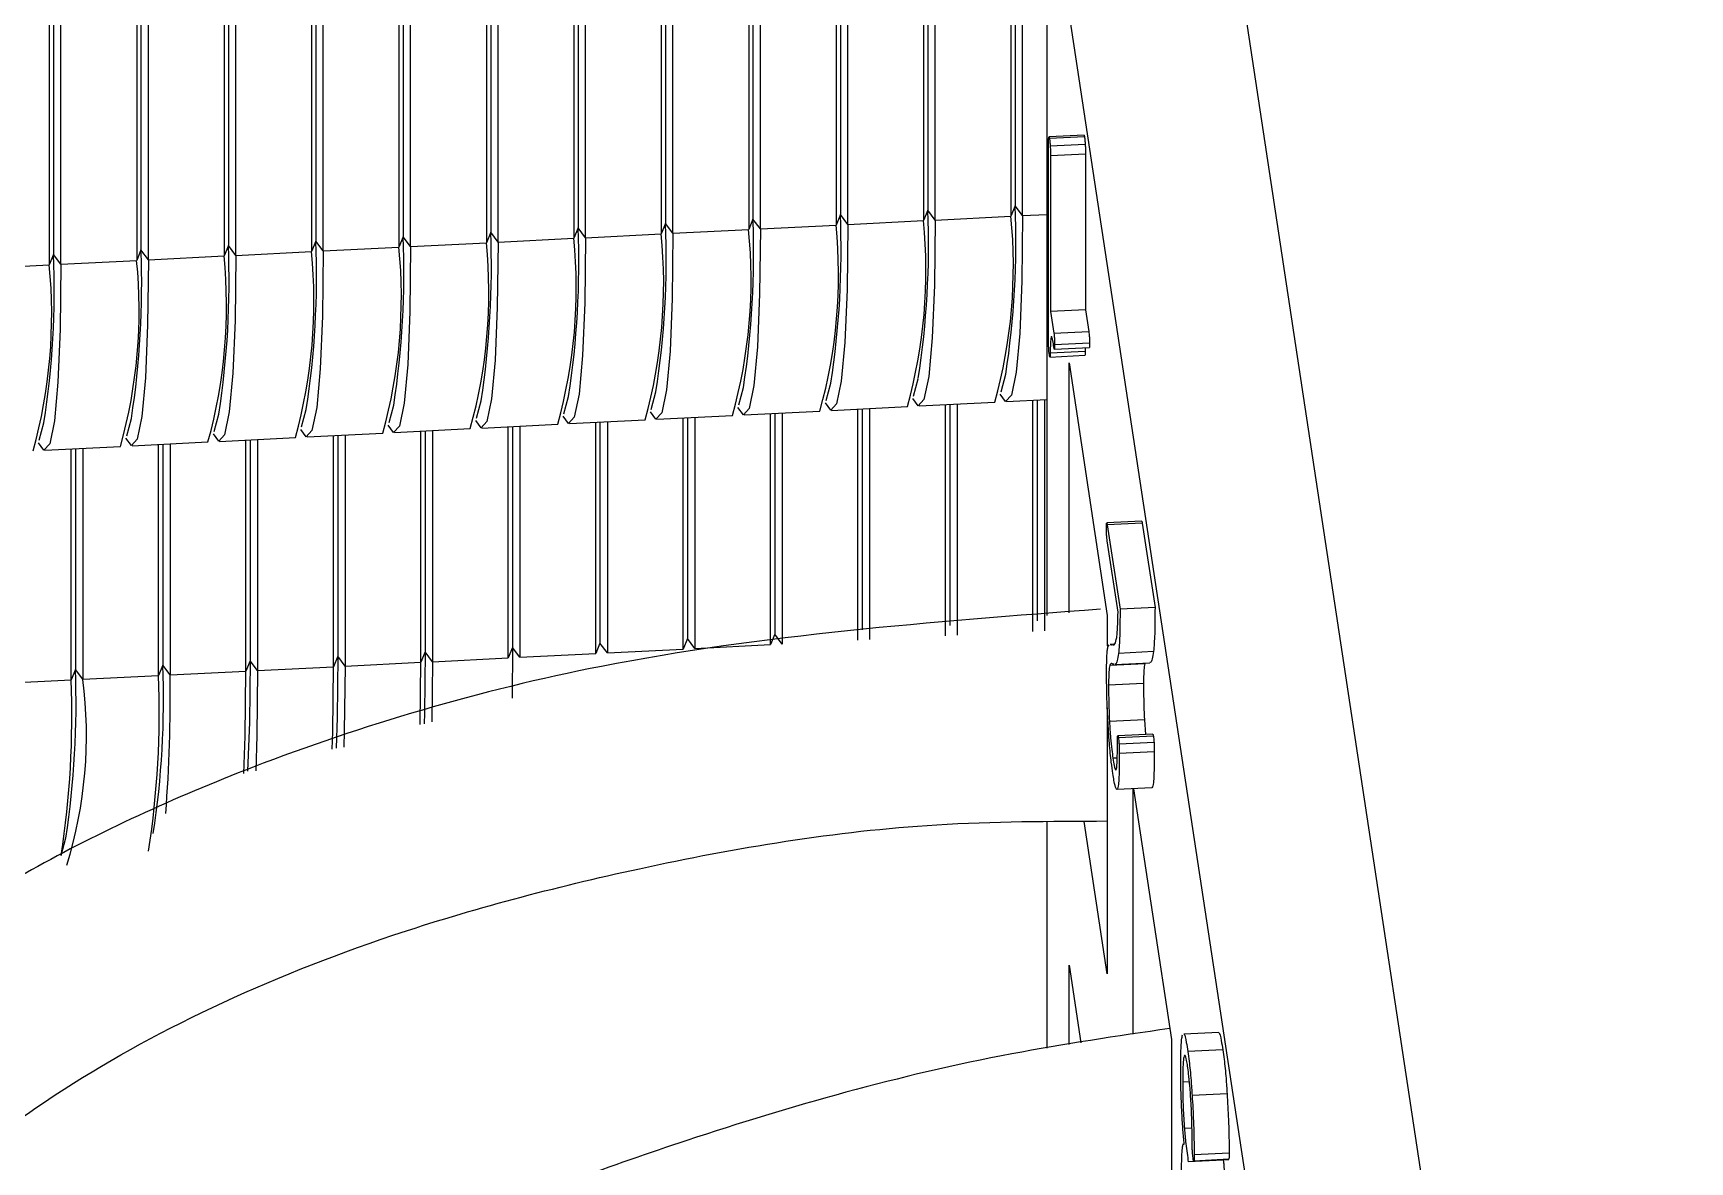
# Model space of a CAD drawing. Header units: millimetres. Extents: x 334 to 3694, y 0 to 2376.
# Drawn here: x 2543.58 to 2549.24, y 1106.38 to 1110.24 of the extents above; entities that cross this region are included whole.
import ezdxf

# ---------------------------------------------------------------- set-up
doc = ezdxf.new("R2010")
doc.units = ezdxf.units.MM
doc.header["$LTSCALE"] = 3
doc.layers.add('1_외형선', color=7, linetype='Continuous', lineweight=25)

msp = doc.modelspace()

# ---------------------------------------------------------------- linework, layer by layer
at = {"layer": '1_외형선'}
for p, q in [((2546.9197, 1126.7598), (2546.9197, 1109.6125)), ((2546.9595, 1109.6145), (2546.9595, 1126.7619)), ((2546.0231, 1126.7146), (2546.0231, 1109.5672)), ((2546.063, 1109.5692), (2546.063, 1126.7166)), ((2546.322, 1126.7297), (2546.322, 1109.5823)), ((2546.3618, 1109.5843), (2546.3618, 1126.7317)), ((2546.6208, 1126.7447), (2546.6208, 1109.5974)), ((2546.6607, 1109.5994), (2546.6607, 1126.7468)), ((2544.8277, 1126.6542), (2544.8277, 1109.5068)), ((2544.8675, 1109.5088), (2544.8675, 1126.6562)), ((2545.1265, 1126.6693), (2545.1265, 1109.5219)), ((2545.1664, 1109.5239), (2545.1664, 1126.6713)), ((2545.4254, 1126.6844), (2545.4254, 1109.537)), ((2545.4652, 1109.539), (2545.4652, 1126.6864)), ((2545.7243, 1126.6995), (2545.7243, 1109.5521)), ((2545.7641, 1109.5541), (2545.7641, 1126.7015)), ((2543.6322, 1126.5938), (2543.6322, 1109.4465)), ((2543.6721, 1109.4485), (2543.6721, 1126.5958)), ((2543.9311, 1126.6089), (2543.9311, 1109.4615)), ((2543.971, 1109.4636), (2543.971, 1126.6109)), ((2544.23, 1126.624), (2544.23, 1109.4766)), ((2544.2698, 1109.4787), (2544.2698, 1126.626)), ((2544.5288, 1126.6391), (2544.5288, 1109.4917)), ((2544.5687, 1109.4937), (2544.5687, 1126.6411)), ((2546.0378, 1126.4246), (2546.0378, 1109.6027)), ((2546.3367, 1126.4397), (2546.3367, 1109.6178)), ((2546.6355, 1126.4548), (2546.6355, 1109.6329)), ((2546.9344, 1126.4699), (2546.9344, 1109.648)), ((2544.8424, 1126.3642), (2544.8424, 1109.5423)), ((2545.1412, 1126.3793), (2545.1412, 1109.5574)), ((2545.4401, 1126.3944), (2545.4401, 1109.5725)), ((2545.739, 1126.4095), (2545.739, 1109.5876)), ((2543.9458, 1126.319), (2543.9458, 1109.4971)), ((2544.2447, 1126.334), (2544.2447, 1109.5122)), ((2544.5435, 1126.3491), (2544.5435, 1109.5272)), ((2543.6469, 1126.3039), (2543.6469, 1109.482)), ((2547.0425, 1110.8117), (2547.0425, 1108.2485)), ((2548.6427, 1100.253), (2547.0425, 1110.8117)), ((2549.2404, 1100.2832), (2547.6402, 1110.8419)), ((2547.1695, 1109.8899), (2547.05, 1109.8839)), ((2547.1711, 1109.8835), (2547.0516, 1109.8775)), ((2547.0481, 1109.1823), (2547.0481, 1109.8644)), ((2547.1735, 1109.8579), (2547.054, 1109.8519)), ((2547.1745, 1109.8246), (2547.055, 1109.8186)), ((2547.055, 1109.8186), (2547.055, 1109.2871)), ((2547.1745, 1109.8246), (2547.1745, 1109.2931)), ((2546.0378, 1109.6027), (2546.0231, 1109.5672)), ((2546.063, 1109.5692), (2546.0378, 1109.6027)), ((2546.3367, 1109.6178), (2546.322, 1109.5823)), ((2546.3618, 1109.5843), (2546.3367, 1109.6178)), ((2546.6355, 1109.6329), (2546.6208, 1109.5974)), ((2546.6607, 1109.5994), (2546.6355, 1109.6329)), ((2546.6607, 1109.5994), (2546.9197, 1109.6125)), ((2546.9344, 1109.648), (2546.9197, 1109.6125)), ((2546.9595, 1109.6145), (2546.9344, 1109.648)), ((2546.9595, 1109.6145), (2547.0425, 1109.6187)), ((2544.8424, 1109.5423), (2544.8277, 1109.5068)), ((2544.8675, 1109.5088), (2544.8424, 1109.5423)), ((2545.1412, 1109.5574), (2545.1265, 1109.5219)), ((2545.1664, 1109.5239), (2545.1412, 1109.5574)), ((2545.4401, 1109.5725), (2545.4254, 1109.537)), ((2545.4652, 1109.539), (2545.4401, 1109.5725)), ((2545.4652, 1109.539), (2545.7243, 1109.5521)), ((2545.739, 1109.5876), (2545.7243, 1109.5521)), ((2545.7641, 1109.5541), (2545.739, 1109.5876)), ((2545.7641, 1109.5541), (2546.0231, 1109.5672)), ((2546.063, 1109.5692), (2546.322, 1109.5823)), ((2546.3618, 1109.5843), (2546.6208, 1109.5974)), ((2543.9458, 1109.4971), (2543.9311, 1109.4615)), ((2543.971, 1109.4636), (2543.9458, 1109.4971)), ((2544.2447, 1109.5122), (2544.23, 1109.4766)), ((2544.2698, 1109.4787), (2544.2447, 1109.5122)), ((2544.2698, 1109.4787), (2544.5288, 1109.4917)), ((2544.5435, 1109.5272), (2544.5288, 1109.4917)), ((2544.5687, 1109.4937), (2544.5435, 1109.5272)), ((2544.5687, 1109.4937), (2544.8277, 1109.5068)), ((2544.8675, 1109.5088), (2545.1265, 1109.5219)), ((2545.1664, 1109.5239), (2545.4254, 1109.537)), ((2543.3732, 1109.4334), (2543.6322, 1109.4465)), ((2543.6469, 1109.482), (2543.6322, 1109.4465)), ((2543.6721, 1109.4485), (2543.6469, 1109.482)), ((2543.6721, 1109.4485), (2543.9311, 1109.4615)), ((2543.971, 1109.4636), (2544.23, 1109.4766)), ((2547.1745, 1109.2931), (2547.055, 1109.2871)), ((2547.055, 1109.2871), (2547.0663, 1109.2123)), ((2547.1745, 1109.2931), (2547.1859, 1109.2184)), ((2547.0663, 1109.2123), (2547.1859, 1109.2184)), ((2547.1735, 1109.15), (2547.054, 1109.144)), ((2547.0682, 1109.1583), (2547.1877, 1109.1643)), ((2547.1884, 1109.1784), (2547.0689, 1109.1724)), ((2547.1737, 1109.1636), (2547.1735, 1109.15)), ((2547.053, 1109.1313), (2547.1726, 1109.1373)), ((2547.1183, 1109.111), (2547.2491, 1108.2484)), ((2547.1183, 1108.2572), (2547.1183, 1109.111)), ((2546.288, 1108.9827), (2546.304, 1109.0422)), ((2546.5868, 1108.9978), (2546.6029, 1109.0573)), ((2546.8857, 1109.0129), (2546.9017, 1109.0724)), ((2545.0925, 1108.9223), (2545.1086, 1108.9818)), ((2545.3914, 1108.9374), (2545.4074, 1108.9969)), ((2545.6903, 1108.9525), (2545.7063, 1109.012)), ((2545.9891, 1108.9676), (2546.0052, 1109.0271)), ((2546.6056, 1108.964), (2546.8646, 1108.977)), ((2546.9045, 1108.979), (2547.0425, 1108.986)), ((2546.9945, 1108.194), (2546.9945, 1108.9836)), ((2547.0092, 1108.9843), (2547.0092, 1108.2295)), ((2547.0343, 1108.9856), (2547.0343, 1108.196)), ((2543.8971, 1108.862), (2543.9132, 1108.9215)), ((2544.196, 1108.8771), (2544.212, 1108.9366)), ((2544.4948, 1108.8922), (2544.5109, 1108.9516)), ((2544.7937, 1108.9072), (2544.8097, 1108.9667)), ((2545.709, 1108.9187), (2545.968, 1108.9317)), ((2545.799, 1108.1336), (2545.799, 1108.9232)), ((2545.8137, 1108.924), (2545.8137, 1108.1691)), ((2545.8389, 1108.9252), (2545.8389, 1108.1356)), ((2546.0079, 1108.9338), (2546.2669, 1108.9468)), ((2546.0979, 1108.1487), (2546.0979, 1108.9383)), ((2546.1126, 1108.9391), (2546.1126, 1108.1842)), ((2546.1377, 1108.9403), (2546.1377, 1108.1507)), ((2546.3068, 1108.9489), (2546.5658, 1108.9619)), ((2546.3968, 1108.1638), (2546.3968, 1108.9534)), ((2546.4115, 1108.9541), (2546.4115, 1108.1993)), ((2546.4366, 1108.9554), (2546.4366, 1108.1658)), ((2546.6956, 1108.1789), (2546.6956, 1108.9685)), ((2546.7103, 1108.9692), (2546.7103, 1108.2144)), ((2546.7355, 1108.9705), (2546.7355, 1108.1809)), ((2543.5982, 1108.8469), (2543.6143, 1108.9064)), ((2544.5136, 1108.8583), (2544.7726, 1108.8714)), ((2544.6036, 1108.0732), (2544.6036, 1108.8628)), ((2544.6183, 1108.8636), (2544.6183, 1108.1087)), ((2544.6435, 1108.8648), (2544.6435, 1108.0752)), ((2544.8125, 1108.8734), (2545.0715, 1108.8865)), ((2544.9025, 1108.0883), (2544.9025, 1108.8779)), ((2544.9172, 1108.8787), (2544.9172, 1108.1238)), ((2544.9423, 1108.8799), (2544.9423, 1108.0903)), ((2545.1113, 1108.8885), (2545.3703, 1108.9016)), ((2545.2013, 1108.1034), (2545.2013, 1108.893)), ((2545.216, 1108.8938), (2545.216, 1108.1389)), ((2545.2412, 1108.895), (2545.2412, 1108.1054)), ((2545.4102, 1108.9036), (2545.6692, 1108.9167)), ((2545.5002, 1108.1185), (2545.5002, 1108.9081)), ((2545.5149, 1108.9089), (2545.5149, 1108.154)), ((2545.54, 1108.9101), (2545.54, 1108.1205)), ((2543.617, 1108.813), (2543.876, 1108.8261)), ((2543.707, 1108.0279), (2543.707, 1108.8176)), ((2543.7217, 1108.8183), (2543.7217, 1108.0635)), ((2543.7469, 1108.8196), (2543.7469, 1108.03)), ((2543.9159, 1108.8281), (2544.1749, 1108.8412)), ((2544.0059, 1108.043), (2544.0059, 1108.8326)), ((2544.0206, 1108.8334), (2544.0206, 1108.0785)), ((2544.0457, 1108.8347), (2544.0457, 1108.045)), ((2544.2147, 1108.8432), (2544.4738, 1108.8563)), ((2544.3047, 1108.0581), (2544.3047, 1108.8477)), ((2544.3194, 1108.8485), (2544.3194, 1108.0936)), ((2544.3446, 1108.8498), (2544.3446, 1108.0601)), ((2547.3666, 1108.5708), (2547.247, 1108.5647)), ((2547.3683, 1108.5639), (2547.2488, 1108.5579)), ((2547.2488, 1108.5579), (2547.2925, 1108.2692)), ((2547.3683, 1108.5639), (2547.4121, 1108.2753)), ((2547.2857, 1108.2594), (2547.2487, 1108.5036)), ((2547.2491, 1108.2484), (2547.2491, 1108.1448)), ((2547.4121, 1108.2753), (2547.2925, 1108.2692)), ((2546.1126, 1108.1842), (2546.0979, 1108.1487)), ((2546.1377, 1108.1507), (2546.1126, 1108.1842)), ((2545.216, 1108.1389), (2545.2013, 1108.1034)), ((2545.216, 1108.1389), (2545.2145, 1107.9655)), ((2545.2412, 1108.1054), (2545.216, 1108.1389)), ((2545.5149, 1108.154), (2545.5002, 1108.1185)), ((2545.54, 1108.1205), (2545.5149, 1108.154)), ((2545.54, 1108.1205), (2545.799, 1108.1336)), ((2545.8137, 1108.1691), (2545.799, 1108.1336)), ((2545.8389, 1108.1356), (2545.8137, 1108.1691)), ((2545.8389, 1108.1356), (2546.0979, 1108.1487)), ((2547.2513, 1108.1409), (2547.2552, 1108.1477)), ((2547.2717, 1108.1496), (2547.2587, 1108.1489)), ((2547.2638, 1108.1479), (2547.2665, 1108.1479)), ((2544.0206, 1108.0785), (2544.0059, 1108.043)), ((2544.0457, 1108.045), (2544.0206, 1108.0785)), ((2544.3194, 1108.0936), (2544.3047, 1108.0581)), ((2544.3446, 1108.0601), (2544.3194, 1108.0936)), ((2544.3446, 1108.0601), (2544.6036, 1108.0732)), ((2544.6183, 1108.1087), (2544.6036, 1108.0732)), ((2544.6435, 1108.0752), (2544.6183, 1108.1087)), ((2544.6435, 1108.0752), (2544.9025, 1108.0883)), ((2544.9002, 1107.8761), (2544.9025, 1108.0883)), ((2544.9172, 1108.1238), (2544.9025, 1108.0883)), ((2544.9423, 1108.0903), (2544.9172, 1108.1238)), ((2544.9423, 1108.0903), (2544.9402, 1107.8843)), ((2544.9423, 1108.0903), (2545.2013, 1108.1034)), ((2545.2412, 1108.1054), (2545.5002, 1108.1185)), ((2547.3769, 1108.0835), (2547.2573, 1108.0774)), ((2547.2718, 1108.0814), (2547.2685, 1108.0822)), ((2547.2749, 1108.0807), (2547.3945, 1108.0867)), ((2547.4071, 1108.1246), (2547.2876, 1108.1186)), ((2543.448, 1108.0149), (2543.707, 1108.0279)), ((2543.7217, 1108.0635), (2543.707, 1108.0279)), ((2543.7469, 1108.03), (2543.7217, 1108.0635)), ((2543.7469, 1108.03), (2544.0059, 1108.043)), ((2544.0457, 1108.045), (2544.3047, 1108.0581)), ((2547.373, 1108.0163), (2547.2534, 1108.0102)), ((2547.2491, 1107.9325), (2547.2491, 1107.0236)), ((2547.376, 1107.8916), (2547.2565, 1107.8856)), ((2547.376, 1107.8916), (2547.3794, 1107.8416)), ((2547.4045, 1107.8428), (2547.285, 1107.8368)), ((2547.4065, 1107.836), (2547.2869, 1107.83)), ((2547.4087, 1107.8144), (2547.2892, 1107.8084)), ((2547.283, 1107.7611), (2547.2683, 1107.7603)), ((2547.4097, 1107.7828), (2547.2901, 1107.7767)), ((2547.4018, 1107.6591), (2547.2823, 1107.653)), ((2547.338, 1106.817), (2547.338, 1107.6558)), ((2547.3389, 1107.6559), (2547.4687, 1106.7992)), ((2547.0425, 1107.5414), (2547.0425, 1106.7695)), ((2547.2491, 1107.0236), (2547.1702, 1107.5442)), ((2543.673, 1107.4284), (2543.6891, 1107.4879)), ((2547.1183, 1107.0533), (2547.1585, 1106.7882)), ((2547.1183, 1106.7817), (2547.1183, 1107.0533)), ((2547.6308, 1106.8238), (2547.5112, 1106.8177)), ((2547.4687, 1106.7992), (2547.4687, 1105.5744)), ((2547.6439, 1106.764), (2547.5243, 1106.758)), ((2547.5299, 1106.6551), (2547.5068, 1106.6539)), ((2547.6586, 1106.6141), (2547.539, 1106.6081)), ((2547.5384, 1106.4962), (2547.5126, 1106.4949)), ((2547.5096, 1106.4422), (2547.5119, 1106.4419)), ((2547.6454, 1106.3873), (2547.5259, 1106.3813)), ((2547.5443, 1106.3835), (2547.6639, 1106.3896)), ((2547.6646, 1106.3902), (2547.545, 1106.3841)), ((2547.6654, 1106.4114), (2547.5459, 1106.4053)), ((2547.6646, 1106.3902), (2547.6639, 1106.3901))]:
    msp.add_line(p, q, dxfattribs=at)
at = {"layer": '1_외형선', "flags": 128}
for points in [[(2546.6607, 1109.5994), (2546.6582, 1109.377), (2546.6507, 1109.1964), (2546.6386, 1109.0643), (2546.6224, 1108.986), (2546.6026, 1108.9644), (2546.5844, 1108.9893)], [(2546.9595, 1109.6145), (2546.957, 1109.3921), (2546.9496, 1109.2114), (2546.9375, 1109.0794), (2546.9212, 1109.0011), (2546.9014, 1108.9795), (2546.8832, 1109.0044)], [(2545.7641, 1109.5541), (2545.7616, 1109.3317), (2545.7542, 1109.1511), (2545.7421, 1109.019), (2545.7258, 1108.9407), (2545.706, 1108.9191), (2545.6878, 1108.9441)], [(2546.063, 1109.5692), (2546.0605, 1109.3468), (2546.053, 1109.1662), (2546.0409, 1109.0341), (2546.0247, 1108.9558), (2546.0049, 1108.9342), (2545.9866, 1108.9591)], [(2546.3618, 1109.5843), (2546.3593, 1109.3619), (2546.3519, 1109.1813), (2546.3398, 1109.0492), (2546.3235, 1108.9709), (2546.3037, 1108.9493), (2546.2855, 1108.9742)], [(2544.5687, 1109.4937), (2544.5662, 1109.2714), (2544.5587, 1109.0907), (2544.5466, 1108.9587), (2544.5304, 1108.8803), (2544.5106, 1108.8587), (2544.4923, 1108.8837)], [(2544.8675, 1109.5088), (2544.865, 1109.2865), (2544.8576, 1109.1058), (2544.8455, 1108.9738), (2544.8292, 1108.8954), (2544.8094, 1108.8738), (2544.7912, 1108.8988)], [(2545.1664, 1109.5239), (2545.1639, 1109.3016), (2545.1564, 1109.1209), (2545.1444, 1108.9888), (2545.1281, 1108.9105), (2545.1083, 1108.8889), (2545.0901, 1108.9139)], [(2545.4652, 1109.539), (2545.4627, 1109.3167), (2545.4553, 1109.136), (2545.4432, 1109.0039), (2545.427, 1108.9256), (2545.4071, 1108.904), (2545.3889, 1108.929)], [(2543.6721, 1109.4485), (2543.6696, 1109.2261), (2543.6621, 1109.0454), (2543.6501, 1108.9134), (2543.6338, 1108.8351), (2543.614, 1108.8135), (2543.5958, 1108.8384)], [(2543.971, 1109.4636), (2543.9684, 1109.2412), (2543.961, 1109.0605), (2543.9489, 1108.9285), (2543.9327, 1108.8501), (2543.9129, 1108.8285), (2543.8946, 1108.8535)], [(2544.2698, 1109.4787), (2544.2673, 1109.2563), (2544.2599, 1109.0756), (2544.2478, 1108.9436), (2544.2315, 1108.8652), (2544.2117, 1108.8436), (2544.1935, 1108.8686)], [(2544.3194, 1108.0936), (2544.3171, 1107.884), (2544.3105, 1107.7166)], [(2544.5994, 1107.7915), (2544.6011, 1107.8508), (2544.6036, 1108.0732)], [(2544.6183, 1108.1087), (2544.616, 1107.8991), (2544.6126, 1107.7953)], [(2544.6435, 1108.0752), (2544.6409, 1107.8529), (2544.6394, 1107.7981)], [(2544.9172, 1108.1238), (2544.9148, 1107.9141), (2544.9139, 1107.8775)], [(2544.2977, 1107.7077), (2544.3022, 1107.8358), (2544.3047, 1108.0581)], [(2544.3446, 1108.0601), (2544.3421, 1107.8378), (2544.3379, 1107.7175)]]:
    msp.add_lwpolyline(points, dxfattribs=at)
at = {"layer": '1_외형선'}
for centre, radius, start, end in [((2543.0373, 1109.4842), 3.0029, 351.2454, 2.2626), ((2543.3361, 1109.4993), 3.0029, 351.2454, 2.2626), ((2543.635, 1109.5144), 3.0029, 351.2454, 2.2626), ((2545.1906, 1109.4422), 1.7374, 344.47, 5.6238), ((2543.9339, 1109.5294), 3.0029, 351.2454, 2.2626), ((2541.8419, 1109.4238), 3.0029, 351.2454, 2.2626), ((2542.1407, 1109.4389), 3.0029, 351.2454, 2.2626), ((2542.4396, 1109.454), 3.0029, 351.2454, 2.2626), ((2543.9952, 1109.3818), 1.7374, 344.47, 5.6238), ((2542.7384, 1109.4691), 3.0029, 351.2454, 2.2626), ((2544.294, 1109.3969), 1.7374, 344.47, 5.6238), ((2544.5929, 1109.412), 1.7374, 344.47, 5.6238), ((2544.8917, 1109.4271), 1.7374, 344.47, 5.6238), ((2540.9453, 1109.3785), 3.0029, 351.2454, 2.2626), ((2541.2441, 1109.3936), 3.0029, 351.2454, 2.2626), ((2542.7997, 1109.3215), 1.7374, 344.47, 5.6238), ((2541.543, 1109.4087), 3.0029, 351.2454, 2.2626), ((2543.0986, 1109.3366), 1.7374, 344.47, 5.6238), ((2543.3975, 1109.3517), 1.7374, 344.47, 5.6238), ((2543.6963, 1109.3668), 1.7374, 344.47, 5.6238), ((2541.9032, 1109.2762), 1.7374, 344.47, 5.6238), ((2540.6464, 1109.3634), 3.0029, 351.2454, 2.2626), ((2542.202, 1109.2913), 1.7374, 344.47, 5.6238), ((2542.5009, 1109.3064), 1.7374, 344.47, 5.6238), ((2540.9828, 1107.9621), 3.04, 351.3129, 2.1951), ((2540.5815, 1107.9044), 3.128, 351.2454, 2.2626), ((2540.6839, 1107.947), 3.04, 351.3129, 2.1951), ((2542.2731, 1107.8376), 1.4863, 342.6565, 7.4373), ((2540.8803, 1107.9195), 3.128, 351.2454, 2.2626), ((2538.6862, 1107.9807), 5.3599, 355.6264, 0.6884)]:
    msp.add_arc(centre, radius, start, end, dxfattribs=at)
for points, knots in [([(2547.0481, 1109.8644), (2547.0482, 1109.8684), (2547.0482, 1109.8749), (2547.0486, 1109.8811), (2547.049, 1109.8825), (2547.0492, 1109.8832)], [0, 0, 0, 0, 0.4348511, 0.7080219, 1, 1, 1, 1]), ([(2547.05, 1109.8834), (2547.0501, 1109.8835), (2547.0503, 1109.8837), (2547.0509, 1109.8816), (2547.0513, 1109.8789), (2547.0516, 1109.8775)], [0, 0, 0, 0, 0.183745, 0.580511, 1, 1, 1, 1]), ([(2547.1695, 1109.8894), (2547.1696, 1109.8895), (2547.1699, 1109.8897), (2547.1704, 1109.8876), (2547.1709, 1109.8849), (2547.1711, 1109.8835)], [0, 0, 0, 0, 0.183745, 0.580511, 1, 1, 1, 1]), ([(2547.1711, 1109.8835), (2547.1713, 1109.8818), (2547.172, 1109.8767), (2547.1729, 1109.868), (2547.1734, 1109.8605), (2547.1735, 1109.8579)], [0, 0, 0, 0, 0.25275, 0.736635, 1, 1, 1, 1]), ([(2547.0516, 1109.8775), (2547.0518, 1109.8757), (2547.0524, 1109.8707), (2547.0533, 1109.8619), (2547.0538, 1109.8545), (2547.054, 1109.8519)], [0, 0, 0, 0, 0.25275, 0.736635, 1, 1, 1, 1]), ([(2547.054, 1109.8519), (2547.0542, 1109.8489), (2547.0546, 1109.8412), (2547.0549, 1109.8295), (2547.055, 1109.822), (2547.055, 1109.8186)], [0, 0, 0, 0, 0.252774, 0.652123, 1, 1, 1, 1]), ([(2547.1735, 1109.8579), (2547.1737, 1109.8549), (2547.1741, 1109.8472), (2547.1745, 1109.8355), (2547.1745, 1109.8281), (2547.1745, 1109.8246)], [0, 0, 0, 0, 0.252774, 0.652123, 1, 1, 1, 1]), ([(2547.0663, 1109.2123), (2547.0667, 1109.2097), (2547.0673, 1109.2055), (2547.068, 1109.1971), (2547.0685, 1109.1893), (2547.0688, 1109.1807), (2547.0689, 1109.1755), (2547.0689, 1109.1724)], [0, 0, 0, 0, 0.26836, 0.438602, 0.609458, 0.770991, 1, 1, 1, 1]), ([(2547.1859, 1109.2184), (2547.1862, 1109.2158), (2547.1868, 1109.2115), (2547.1876, 1109.2032), (2547.1881, 1109.1954), (2547.1884, 1109.1867), (2547.1884, 1109.1815), (2547.1884, 1109.1784)], [0, 0, 0, 0, 0.26836, 0.438602, 0.609458, 0.770991, 1, 1, 1, 1]), ([(2547.051, 1109.1393), (2547.0506, 1109.1424), (2547.0499, 1109.1471), (2547.049, 1109.1559), (2547.0486, 1109.1635), (2547.0482, 1109.1728), (2547.0482, 1109.1786), (2547.0481, 1109.1823)], [0, 0, 0, 0, 0.3061765, 0.4540419, 0.6023851, 0.7493446, 1, 1, 1, 1]), ([(2547.0579, 1109.2009), (2547.057, 1109.1985), (2547.0553, 1109.1938), (2547.0543, 1109.1705), (2547.0541, 1109.1524), (2547.054, 1109.144)], [0, 0, 0, 0, 0.370453, 0.705962, 1, 1, 1, 1]), ([(2547.0666, 1109.1645), (2547.0653, 1109.1727), (2547.0627, 1109.1892), (2547.0597, 1109.2002), (2547.0582, 1109.2008), (2547.0579, 1109.2009)], [0, 0, 0, 0, 0.427196, 0.858458, 1, 1, 1, 1]), ([(2547.0689, 1109.1724), (2547.0689, 1109.1693), (2547.0689, 1109.1642), (2547.0686, 1109.1594), (2547.0682, 1109.1579), (2547.0676, 1109.1589), (2547.0671, 1109.1619), (2547.0667, 1109.1641), (2547.0666, 1109.1645)], [0, 0, 0, 0, 0.259596, 0.41891, 0.579315, 0.721144, 0.944831, 1, 1, 1, 1]), ([(2547.1735, 1109.15), (2547.1735, 1109.1469), (2547.1734, 1109.1416), (2547.173, 1109.1378), (2547.1727, 1109.1377), (2547.1726, 1109.1377)], [0, 0, 0, 0, 0.46991, 0.79395, 1, 1, 1, 1]), ([(2547.1884, 1109.1784), (2547.1884, 1109.1753), (2547.1884, 1109.1703), (2547.1882, 1109.1654), (2547.1879, 1109.1647), (2547.1877, 1109.1643)], [0, 0, 0, 0, 0.449082, 0.724682, 1, 1, 1, 1]), ([(2547.0528, 1109.1315), (2547.0525, 1109.1323), (2547.0519, 1109.1338), (2547.0513, 1109.1376), (2547.051, 1109.1393)], [0, 0, 0, 0, 0.546248, 1, 1, 1, 1]), ([(2547.054, 1109.144), (2547.054, 1109.1408), (2547.0539, 1109.1356), (2547.0535, 1109.1317), (2547.0531, 1109.1317), (2547.053, 1109.1317)], [0, 0, 0, 0, 0.4699096, 0.7939499, 1, 1, 1, 1]), ([(2547.2461, 1108.5477), (2547.2461, 1108.5518), (2547.2461, 1108.5583), (2547.2465, 1108.5619), (2547.2466, 1108.5633)], [0, 0, 0, 0, 0.623076, 1, 1, 1, 1]), ([(2547.2487, 1108.5036), (2547.2483, 1108.5062), (2547.2477, 1108.5104), (2547.247, 1108.5185), (2547.2465, 1108.5268), (2547.2462, 1108.537), (2547.2461, 1108.5438), (2547.2461, 1108.5477)], [0, 0, 0, 0, 0.238263, 0.398082, 0.529508, 0.728014, 1, 1, 1, 1]), ([(2547.247, 1108.5644), (2547.2471, 1108.5646), (2547.2473, 1108.5652), (2547.2479, 1108.5631), (2547.2485, 1108.5598), (2547.2488, 1108.5579)], [0, 0, 0, 0, 0.104652, 0.475506, 1, 1, 1, 1]), ([(2547.3666, 1108.5704), (2547.3666, 1108.5706), (2547.3668, 1108.5713), (2547.3674, 1108.5691), (2547.368, 1108.5658), (2547.3683, 1108.5639)], [0, 0, 0, 0, 0.104652, 0.475506, 1, 1, 1, 1]), ([(2547.2259, 1108.2695), (2546.647, 1108.2256), (2545.6261, 1108.1481), (2544.4123, 1107.7873), (2543.4863, 1107.3638), (2542.6917, 1106.7879), (2541.953, 1105.9683), (2541.2585, 1105.1609), (2540.369, 1104.488), (2539.6862, 1104.2534), (2539.3238, 1104.1289)], [0, 0, 0, 0, 0.154984, 0.273322, 0.358955, 0.465132, 0.6096, 0.787849, 0.887407, 1, 1, 1, 1]), ([(2547.2814, 1108.1729), (2547.282, 1108.1789), (2547.2834, 1108.1908), (2547.2849, 1108.2202), (2547.2854, 1108.2451), (2547.2857, 1108.2594)], [0, 0, 0, 0, 0.299461, 0.598866, 1, 1, 1, 1]), ([(2547.2925, 1108.2692), (2547.2925, 1108.2531), (2547.2924, 1108.2207), (2547.2913, 1108.1646), (2547.2891, 1108.1368), (2547.2876, 1108.1186)], [0, 0, 0, 0, 0.256589, 0.513542, 1, 1, 1, 1]), ([(2547.4121, 1108.2753), (2547.412, 1108.2591), (2547.412, 1108.2267), (2547.4109, 1108.1707), (2547.4086, 1108.1429), (2547.4071, 1108.1246)], [0, 0, 0, 0, 0.256589, 0.513542, 1, 1, 1, 1]), ([(2547.2466, 1108.0541), (2547.2466, 1108.0653), (2547.2468, 1108.0953), (2547.2484, 1108.1264), (2547.2505, 1108.1369), (2547.2513, 1108.1409)], [0, 0, 0, 0, 0.27008, 0.723815, 1, 1, 1, 1]), ([(2547.2587, 1108.1488), (2547.259, 1108.1488), (2547.2606, 1108.1494), (2547.2623, 1108.1486), (2547.2638, 1108.1479)], [0, 0, 0, 0, 0.141208, 1, 1, 1, 1]), ([(2547.2693, 1108.1477), (2547.2698, 1108.1476), (2547.2717, 1108.1473), (2547.2761, 1108.1499), (2547.2793, 1108.1639), (2547.2814, 1108.1729)], [0, 0, 0, 0, 0.116668, 0.432401, 1, 1, 1, 1]), ([(2547.2573, 1108.0774), (2547.2562, 1108.0715), (2547.2546, 1108.0624), (2547.2536, 1108.0358), (2547.2535, 1108.0188), (2547.2534, 1108.0102)], [0, 0, 0, 0, 0.485361, 0.7377, 1, 1, 1, 1]), ([(2547.2685, 1108.0822), (2547.2671, 1108.0827), (2547.2644, 1108.0838), (2547.2606, 1108.0842), (2547.2584, 1108.0797), (2547.2573, 1108.0774)], [0, 0, 0, 0, 0.372734, 0.685246, 1, 1, 1, 1]), ([(2547.2876, 1108.1186), (2547.2862, 1108.1094), (2547.2834, 1108.0909), (2547.2789, 1108.0816), (2547.2759, 1108.0818), (2547.2749, 1108.0819)], [0, 0, 0, 0, 0.393589, 0.795269, 1, 1, 1, 1]), ([(2547.3769, 1108.0835), (2547.3758, 1108.0775), (2547.3741, 1108.0685), (2547.3731, 1108.0418), (2547.373, 1108.0249), (2547.373, 1108.0163)], [0, 0, 0, 0, 0.485361, 0.7377, 1, 1, 1, 1]), ([(2547.4071, 1108.1246), (2547.4058, 1108.1155), (2547.403, 1108.097), (2547.3985, 1108.0877), (2547.3954, 1108.0879), (2547.3944, 1108.0879)], [0, 0, 0, 0, 0.393589, 0.795269, 1, 1, 1, 1]), ([(2547.2526, 1107.8607), (2547.2511, 1107.8883), (2547.2481, 1107.9431), (2547.2467, 1108.0082), (2547.2466, 1108.0424), (2547.2466, 1108.0541)], [0, 0, 0, 0, 0.400055, 0.79534, 1, 1, 1, 1]), ([(2547.373, 1108.0163), (2547.373, 1108.0016), (2547.3731, 1107.9775), (2547.374, 1107.9354), (2547.3753, 1107.9078), (2547.376, 1107.8916)], [0, 0, 0, 0, 0.389137, 0.6393339, 1, 1, 1, 1]), ([(2547.2534, 1108.0102), (2547.2535, 1107.9955), (2547.2536, 1107.9714), (2547.2545, 1107.9293), (2547.2557, 1107.9018), (2547.2565, 1107.8856)], [0, 0, 0, 0, 0.389137, 0.639334, 1, 1, 1, 1]), ([(2547.268, 1107.7077), (2547.2662, 1107.72), (2547.2622, 1107.7489), (2547.2567, 1107.8022), (2547.2538, 1107.8444), (2547.2526, 1107.8607)], [0, 0, 0, 0, 0.314585, 0.735503, 1, 1, 1, 1]), ([(2547.2565, 1107.8856), (2547.2576, 1107.8666), (2547.2598, 1107.8313), (2547.2642, 1107.7894), (2547.267, 1107.7699), (2547.2683, 1107.7603)], [0, 0, 0, 0, 0.371683, 0.69228, 1, 1, 1, 1]), ([(2547.2812, 1107.7293), (2547.282, 1107.7397), (2547.2831, 1107.7566), (2547.2837, 1107.7907), (2547.2837, 1107.8115), (2547.2838, 1107.8219)], [0, 0, 0, 0, 0.438859, 0.717513, 1, 1, 1, 1]), ([(2547.2838, 1107.8219), (2547.2838, 1107.8239), (2547.2838, 1107.8285), (2547.2841, 1107.8342), (2547.2845, 1107.8359), (2547.2848, 1107.8368)], [0, 0, 0, 0, 0.253417, 0.599736, 1, 1, 1, 1]), ([(2547.285, 1107.8367), (2547.2851, 1107.8368), (2547.2854, 1107.8368), (2547.2861, 1107.8351), (2547.2866, 1107.8316), (2547.2869, 1107.83)], [0, 0, 0, 0, 0.1686181, 0.6039181, 1, 1, 1, 1]), ([(2547.2869, 1107.83), (2547.2873, 1107.8272), (2547.2879, 1107.8231), (2547.2887, 1107.8152), (2547.289, 1107.8107), (2547.2892, 1107.8084)], [0, 0, 0, 0, 0.494612, 0.741606, 1, 1, 1, 1]), ([(2547.2892, 1107.8084), (2547.2895, 1107.8027), (2547.2899, 1107.7942), (2547.2901, 1107.7839), (2547.2901, 1107.7791), (2547.2901, 1107.7767)], [0, 0, 0, 0, 0.4973583, 0.7459475, 1, 1, 1, 1]), ([(2547.4045, 1107.8428), (2547.4046, 1107.8428), (2547.4049, 1107.8429), (2547.4056, 1107.8411), (2547.4062, 1107.8377), (2547.4065, 1107.836)], [0, 0, 0, 0, 0.168618, 0.603918, 1, 1, 1, 1]), ([(2547.4065, 1107.836), (2547.4069, 1107.8332), (2547.4075, 1107.8291), (2547.4082, 1107.8212), (2547.4086, 1107.8167), (2547.4087, 1107.8144)], [0, 0, 0, 0, 0.494612, 0.741606, 1, 1, 1, 1]), ([(2547.4087, 1107.8144), (2547.409, 1107.8088), (2547.4094, 1107.8003), (2547.4096, 1107.7899), (2547.4096, 1107.7852), (2547.4097, 1107.7828)], [0, 0, 0, 0, 0.4973583, 0.7459475, 1, 1, 1, 1]), ([(2547.2683, 1107.7603), (2547.2698, 1107.7513), (2547.2727, 1107.7331), (2547.2767, 1107.7187), (2547.2796, 1107.7187), (2547.2808, 1107.7265), (2547.2812, 1107.7293)], [0, 0, 0, 0, 0.296559, 0.595205, 0.848051, 1, 1, 1, 1]), ([(2547.2901, 1107.7767), (2547.29, 1107.7609), (2547.2899, 1107.7188), (2547.2879, 1107.6662), (2547.284, 1107.6571), (2547.2823, 1107.653)], [0, 0, 0, 0, 0.249715, 0.662068, 1, 1, 1, 1]), ([(2547.4097, 1107.7828), (2547.4096, 1107.7669), (2547.4094, 1107.7249), (2547.4074, 1107.6722), (2547.4036, 1107.6632), (2547.4018, 1107.6591)], [0, 0, 0, 0, 0.249715, 0.662068, 1, 1, 1, 1]), ([(2547.2823, 1107.653), (2547.2801, 1107.6555), (2547.2768, 1107.6591), (2547.2718, 1107.6836), (2547.2693, 1107.6996), (2547.268, 1107.7077)], [0, 0, 0, 0, 0.496067, 0.745478, 1, 1, 1, 1]), ([(2541.5785, 1104.614), (2541.7224, 1104.7361), (2542.1114, 1105.0659), (2542.5257, 1105.5906), (2543.0444, 1106.1375), (2543.6939, 1106.6912), (2544.6206, 1107.1258), (2545.6755, 1107.4032), (2546.5075, 1107.5437), (2547.0539, 1107.5454), (2547.2491, 1107.546)], [0, 0, 0, 0, 0.09298, 0.251234, 0.364359, 0.498399, 0.68355, 0.798651, 0.9281, 1, 1, 1, 1]), ([(2547.463, 1106.8371), (2547.2818, 1106.8105), (2546.7051, 1106.7256), (2545.8953, 1106.4942), (2544.9759, 1106.1574), (2544.0213, 1105.7356), (2542.8343, 1105.1641), (2541.7877, 1104.6585), (2541.0626, 1104.4161), (2540.8994, 1104.3615)], [0, 0, 0, 0, 0.070906, 0.225646, 0.339665, 0.483209, 0.681239, 0.928281, 1, 1, 1, 1]), ([(2547.5, 1106.6999), (2547.5, 1106.7157), (2547.5002, 1106.7558), (2547.5022, 1106.7974), (2547.5049, 1106.8102), (2547.5059, 1106.815)], [0, 0, 0, 0, 0.292866, 0.740456, 1, 1, 1, 1]), ([(2547.5113, 1106.8164), (2547.5115, 1106.8164), (2547.5137, 1106.8175), (2547.5184, 1106.7945), (2547.5226, 1106.7687), (2547.5243, 1106.758)], [0, 0, 0, 0, 0.053462, 0.606617, 1, 1, 1, 1]), ([(2547.6308, 1106.8224), (2547.631, 1106.8225), (2547.6332, 1106.8235), (2547.6379, 1106.8005), (2547.6421, 1106.7747), (2547.6439, 1106.764)], [0, 0, 0, 0, 0.053462, 0.606617, 1, 1, 1, 1]), ([(2547.5117, 1106.7424), (2547.5105, 1106.7371), (2547.5082, 1106.7262), (2547.5069, 1106.6903), (2547.5068, 1106.6635), (2547.5068, 1106.6539)], [0, 0, 0, 0, 0.373916, 0.776672, 1, 1, 1, 1]), ([(2547.5235, 1106.7086), (2547.5224, 1106.7155), (2547.5195, 1106.7335), (2547.5152, 1106.7483), (2547.5128, 1106.7442), (2547.5117, 1106.7424)], [0, 0, 0, 0, 0.256026, 0.673896, 1, 1, 1, 1]), ([(2547.5243, 1106.758), (2547.5258, 1106.7474), (2547.5296, 1106.7207), (2547.5349, 1106.6687), (2547.5378, 1106.6256), (2547.539, 1106.6081)], [0, 0, 0, 0, 0.278988, 0.707366, 1, 1, 1, 1]), ([(2547.6439, 1106.764), (2547.6454, 1106.7535), (2547.6492, 1106.7267), (2547.6544, 1106.6747), (2547.6574, 1106.6316), (2547.6586, 1106.6141)], [0, 0, 0, 0, 0.278988, 0.707366, 1, 1, 1, 1]), ([(2547.5041, 1106.5479), (2547.5029, 1106.5748), (2547.501, 1106.6153), (2547.5001, 1106.6653), (2547.5, 1106.6883), (2547.5, 1106.6999)], [0, 0, 0, 0, 0.493181, 0.743583, 1, 1, 1, 1]), ([(2547.5068, 1106.6539), (2547.5069, 1106.6408), (2547.507, 1106.611), (2547.5084, 1106.5601), (2547.5108, 1106.5184), (2547.5123, 1106.4989), (2547.5126, 1106.4949)], [0, 0, 0, 0, 0.27626, 0.630867, 0.922757, 1, 1, 1, 1]), ([(2547.5354, 1106.5818), (2547.5341, 1106.602), (2547.5318, 1106.6397), (2547.5274, 1106.6813), (2547.5247, 1106.7003), (2547.5235, 1106.7086)], [0, 0, 0, 0, 0.393582, 0.735099, 1, 1, 1, 1]), ([(2547.539, 1106.6081), (2547.5407, 1106.5785), (2547.5443, 1106.5144), (2547.5456, 1106.4467), (2547.5459, 1106.4115), (2547.5459, 1106.4053)], [0, 0, 0, 0, 0.415045, 0.898312, 1, 1, 1, 1]), ([(2547.6586, 1106.6141), (2547.6602, 1106.5845), (2547.6638, 1106.5204), (2547.6652, 1106.4527), (2547.6654, 1106.4175), (2547.6654, 1106.4114)], [0, 0, 0, 0, 0.415045, 0.898312, 1, 1, 1, 1]), ([(2547.5119, 1106.4419), (2547.5111, 1106.4498), (2547.5089, 1106.472), (2547.5062, 1106.509), (2547.5047, 1106.5371), (2547.5041, 1106.5479)], [0, 0, 0, 0, 0.252264, 0.71267, 1, 1, 1, 1]), ([(2547.5391, 1106.4428), (2547.539, 1106.4585), (2547.5388, 1106.4941), (2547.5374, 1106.543), (2547.5358, 1106.5741), (2547.5354, 1106.5818)], [0, 0, 0, 0, 0.373807, 0.844947, 1, 1, 1, 1]), ([(2547.5126, 1106.4949), (2547.5142, 1106.4772), (2547.5171, 1106.4455), (2547.5217, 1106.41), (2547.5245, 1106.3909), (2547.5259, 1106.3813)], [0, 0, 0, 0, 0.385988, 0.690584, 1, 1, 1, 1]), ([(2547.5029, 1106.3467), (2547.503, 1106.3595), (2547.5031, 1106.382), (2547.5041, 1106.4126), (2547.5055, 1106.425), (2547.5064, 1106.4326)], [0, 0, 0, 0, 0.343489, 0.602403, 1, 1, 1, 1]), ([(2547.5064, 1106.4326), (2547.5068, 1106.4348), (2547.5075, 1106.4392), (2547.5084, 1106.4413), (2547.5088, 1106.4423)], [0, 0, 0, 0, 0.499491, 1, 1, 1, 1]), ([(2547.5403, 1106.4125), (2547.5399, 1106.4175), (2547.5395, 1106.4252), (2547.5392, 1106.4354), (2547.5391, 1106.4403), (2547.5391, 1106.4428)], [0, 0, 0, 0, 0.477493, 0.733568, 1, 1, 1, 1]), ([(2547.5427, 1106.3907), (2547.5425, 1106.3921), (2547.5419, 1106.3958), (2547.541, 1106.4031), (2547.5405, 1106.4098), (2547.5403, 1106.4125)], [0, 0, 0, 0, 0.252782, 0.701011, 1, 1, 1, 1]), ([(2547.545, 1106.3841), (2547.5447, 1106.3837), (2547.5441, 1106.3829), (2547.5433, 1106.3871), (2547.5428, 1106.39), (2547.5427, 1106.3907)], [0, 0, 0, 0, 0.445297, 0.864126, 1, 1, 1, 1]), ([(2547.5459, 1106.4053), (2547.5459, 1106.4027), (2547.546, 1106.3965), (2547.5458, 1106.3887), (2547.5453, 1106.3852), (2547.5451, 1106.3843), (2547.545, 1106.3841)], [0, 0, 0, 0, 0.2500643, 0.606436, 0.9295641, 1, 1, 1, 1]), ([(2547.6454, 1106.3873), (2547.6459, 1106.3844), (2547.6465, 1106.3796), (2547.6474, 1106.3703), (2547.6479, 1106.361), (2547.6483, 1106.3505), (2547.6483, 1106.344), (2547.6483, 1106.3404)], [0, 0, 0, 0, 0.260518, 0.417811, 0.575884, 0.765748, 1, 1, 1, 1]), ([(2547.6654, 1106.4114), (2547.6655, 1106.4088), (2547.6655, 1106.4025), (2547.6653, 1106.3947), (2547.6649, 1106.3912), (2547.6646, 1106.3903), (2547.6646, 1106.3902)], [0, 0, 0, 0, 0.250064, 0.606436, 0.929564, 1, 1, 1, 1])]:
    msp.add_open_spline(points, degree=3, knots=knots, dxfattribs=at)

doc.saveas('drawing.dxf')
